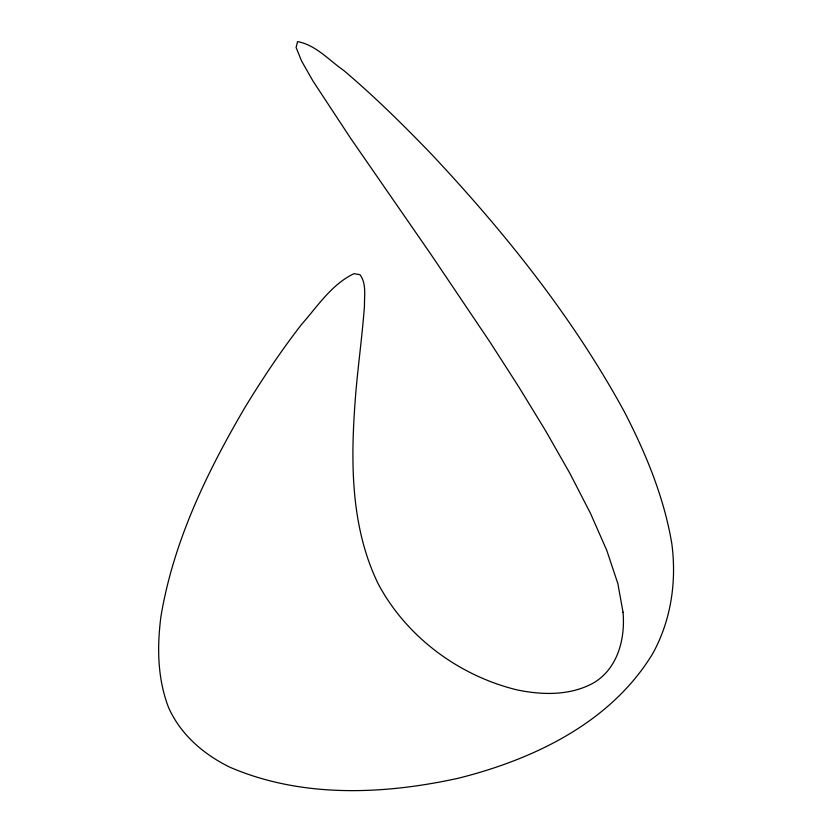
<?xml version="1.0" encoding="UTF-8"?>
<svg xmlns="http://www.w3.org/2000/svg" width="832" height="832" viewBox="0 0 832 832"><rect width="100%" height="100%" fill="white"/><g stroke="black" fill="none" stroke-linecap="round" stroke-linejoin="round"><path stroke-width="1.25" d="M623.022 612.175C625.352 638.362 618.082 667.607 594.547 682.344C570.929 695.885 542.485 695.261 516.61 689.79C458.484 675.48 406.255 636.698 378.061 583.606C349.606 524.763 350.636 457.361 355.722 393.682C358.218 364.354 362.315 335.182 364.468 305.822C364.281 295.464 366.6 283.618 359.986 274.695L354.068 273.645C331.604 284.274 317.502 306.405 301.496 324.501C280.883 351.104 262.184 379.111 244.712 407.857C206.731 472.638 173.326 541.85 160.94 616.522C156.957 646.974 157.425 678.382 168.501 707.387C180.523 734.562 203.59 754.333 229.882 767.218C301.725 798.169 383.334 794.726 458.328 778.232C533.936 759.335 611.156 722.363 652.818 653.442C671.195 619.954 676.759 581.391 671.83 543.733C663.998 497.068 645.778 453.149 624.114 411.33C572.738 317.231 505.263 232.918 432.141 154.887C403.894 125.497 374.847 96.824 343.72 70.45C328.983 60.247 315.9 45.001 297.575 41.6L296.098 47.497L301.548 60.954L313.05 81.151L350.75 138.466L430.986 254.457L490.1 342.243L518.731 386.807L545.584 430.737L569.795 473.19L590.491 513.375L606.798 550.451L617.854 583.606L623.022 612.175"/></g></svg>
